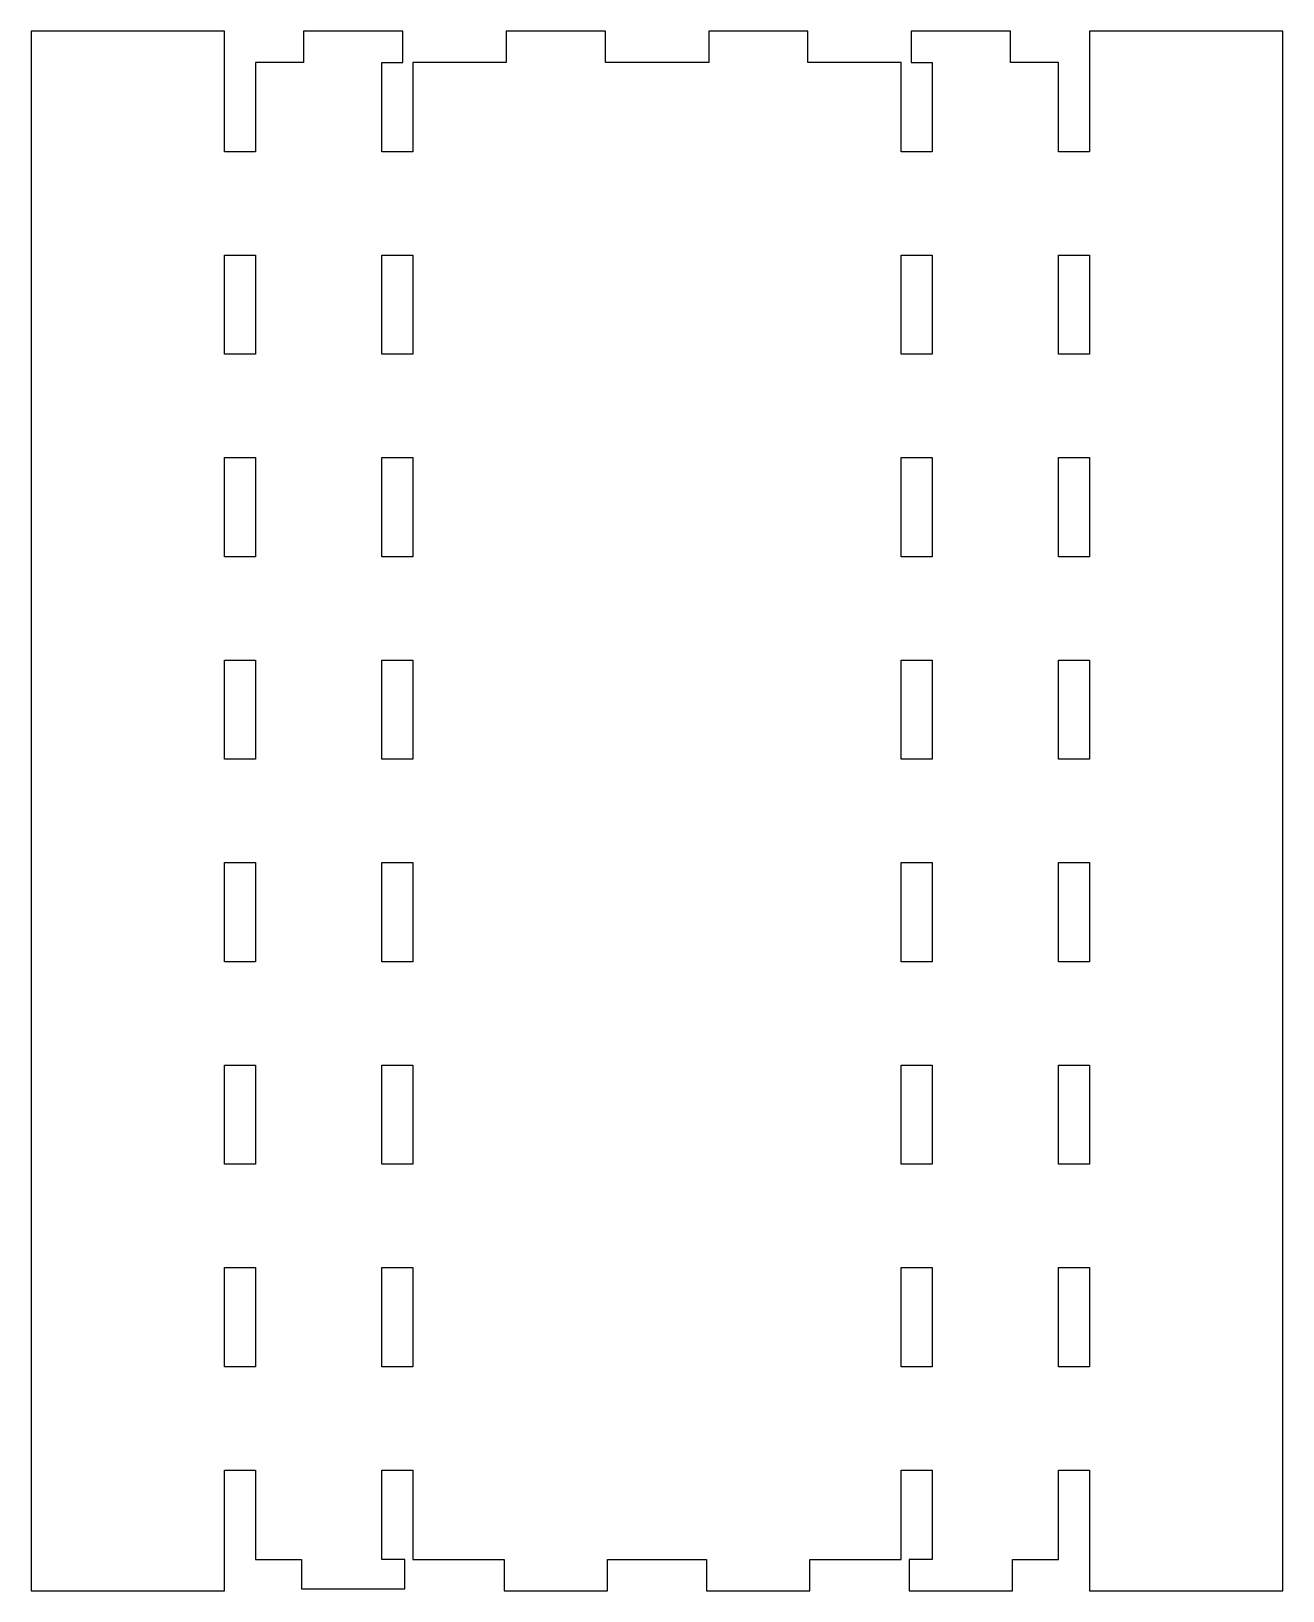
# Model space of a CAD drawing. Header units: millimetres. Extents: x -103 to 17, y -166 to -16.
import ezdxf

# ---------------------------------------------------------------- set-up
doc = ezdxf.new("R2010")
doc.units = ezdxf.units.MM
doc.layers.get('0').update_dxf_attribs({"linetype": 'CONTINUOUS'})

msp = doc.modelspace()

# ---------------------------------------------------------------- linework, layer by layer
for points in [[(-77.04, -18.72), (-81.67, -18.72), (-81.67, -27.34), (-84.67, -27.34), (-84.67, -15.72), (-103.27, -15.72), (-103.27, -165.92), (-84.67, -165.92), (-84.67, -154.29), (-81.67, -154.29), (-81.67, -162.92), (-77.24, -162.92), (-77.24, -165.72), (-67.29, -165.72), (-67.29, -162.92), (-69.52, -162.92), (-69.52, -154.29), (-66.52, -154.29), (-66.52, -162.92), (-57.74, -162.92), (-57.74, -165.92), (-47.79, -165.92), (-47.79, -162.92), (-38.24, -162.92), (-38.24, -165.92), (-28.29, -165.92), (-28.29, -162.92), (-19.52, -162.92), (-19.52, -154.29), (-16.52, -154.29), (-16.52, -162.92), (-18.74, -162.92), (-18.74, -165.92), (-8.79, -165.92), (-8.79, -162.92), (-4.37, -162.92), (-4.37, -154.29), (-1.37, -154.29), (-1.37, -165.92), (17.23, -165.92), (17.23, -15.72), (-1.37, -15.72), (-1.37, -27.34), (-4.37, -27.34), (-4.37, -18.72), (-8.99, -18.72), (-8.99, -15.72), (-18.54, -15.72), (-18.54, -18.72), (-16.52, -18.72), (-16.52, -27.34), (-19.52, -27.34), (-19.52, -18.72), (-28.49, -18.72), (-28.49, -15.72), (-38.04, -15.72), (-38.04, -18.72), (-47.99, -18.72), (-47.99, -15.72), (-57.54, -15.72), (-57.54, -18.72), (-66.52, -18.72), (-66.52, -27.34), (-69.52, -27.34), (-69.52, -18.72), (-67.49, -18.72), (-67.49, -15.72), (-77.04, -15.72)], [(-81.67, -46.84), (-84.67, -46.84), (-84.67, -37.29), (-81.67, -37.29)], [(-69.52, -37.29), (-66.52, -37.29), (-66.52, -46.84), (-69.52, -46.84)], [(-19.52, -37.29), (-16.52, -37.29), (-16.52, -46.84), (-19.52, -46.84)], [(-1.37, -46.84), (-4.37, -46.84), (-4.37, -37.29), (-1.37, -37.29)], [(-84.67, -66.34), (-84.67, -56.79), (-81.67, -56.79), (-81.67, -66.34)], [(-69.52, -66.34), (-69.52, -56.79), (-66.52, -56.79), (-66.52, -66.34)], [(-19.52, -66.34), (-19.52, -56.79), (-16.52, -56.79), (-16.52, -66.34)], [(-4.37, -66.34), (-4.37, -56.79), (-1.37, -56.79), (-1.37, -66.34)], [(-81.67, -76.29), (-81.67, -85.84), (-84.67, -85.84), (-84.67, -76.29)], [(-66.52, -85.84), (-69.52, -85.84), (-69.52, -76.29), (-66.52, -76.29)], [(-19.52, -85.84), (-19.52, -76.29), (-16.52, -76.29), (-16.52, -85.84)], [(-4.37, -76.29), (-1.37, -76.29), (-1.37, -85.84), (-4.37, -85.84)], [(-84.67, -95.79), (-81.67, -95.79), (-81.67, -105.34), (-84.67, -105.34)], [(-69.52, -105.34), (-69.52, -95.79), (-66.52, -95.79), (-66.52, -105.34)], [(-19.52, -105.34), (-19.52, -95.79), (-16.52, -95.79), (-16.52, -105.34)], [(-1.37, -105.34), (-4.37, -105.34), (-4.37, -95.79), (-1.37, -95.79)], [(-84.67, -124.84), (-84.67, -115.29), (-81.67, -115.29), (-81.67, -124.84)], [(-69.52, -115.29), (-66.52, -115.29), (-66.52, -124.84), (-69.52, -124.84)], [(-16.52, -115.29), (-16.52, -124.84), (-19.52, -124.84), (-19.52, -115.29)], [(-4.37, -115.29), (-1.37, -115.29), (-1.37, -124.84), (-4.37, -124.84)], [(-81.67, -144.34), (-84.67, -144.34), (-84.67, -134.79), (-81.67, -134.79)], [(-66.52, -134.79), (-66.52, -144.34), (-69.52, -144.34), (-69.52, -134.79)], [(-19.52, -144.34), (-19.52, -134.79), (-16.52, -134.79), (-16.52, -144.34)], [(-1.37, -144.34), (-4.37, -144.34), (-4.37, -134.79), (-1.37, -134.79)]]:
    msp.add_lwpolyline(points, close=True)

doc.saveas('drawing.dxf')
